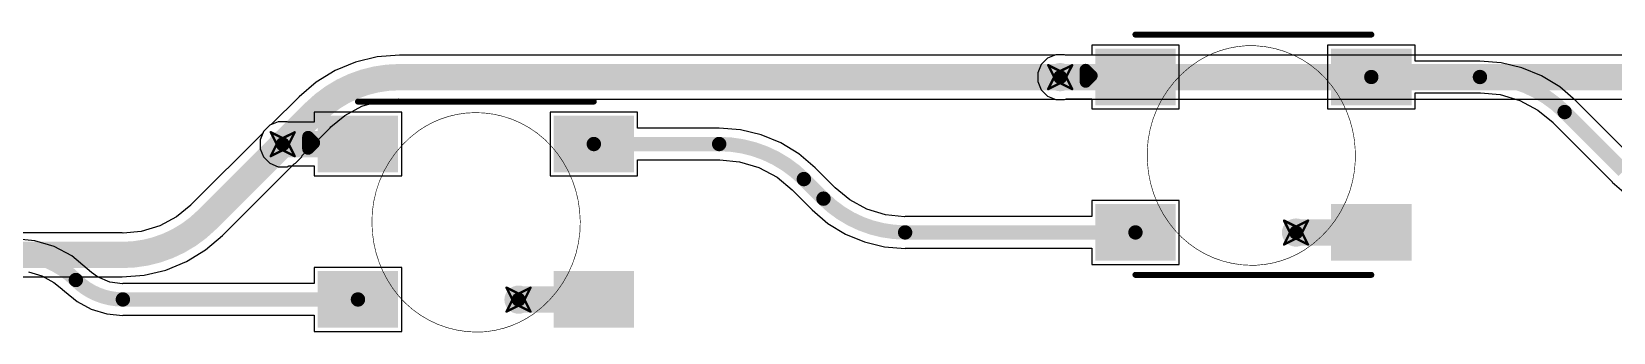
# Model space of a CAD drawing. Header units: inches. Extents: x -11 to 1110, y -7 to 455.
# Drawn here: x 484.38 to 517.91, y 233.56 to 239.95 of the extents above; entities that cross this region are included whole.
import ezdxf

# ---------------------------------------------------------------- set-up
doc = ezdxf.new("R2010")
doc.units = ezdxf.units.IN
for name, color, linetype in [('Bottom Layer', 5, 'Continuous'), ('Drill Drawing', 1, 'Continuous'), ('Mechanical 7', 56, 'Continuous'), ('Top Layer', 1, 'Continuous'), ('Top Overlay', 2, 'Continuous'), ('Top Paste', 8, 'Continuous'), ('Top Solder', 216, 'Continuous'), ('Via Holes', 16, 'Continuous')]:
    doc.layers.add(name, color=color, linetype=linetype)

msp = doc.modelspace()

# ---------------------------------------------------------------- hatches: boundary and pattern name
at = {"layer": 'Bottom Layer'}
h = msp.add_hatch(color=5, dxfattribs=at)
edge = h.paths.add_edge_path()
edge.add_arc((506.185, 238.978), 0.3, 0, 360)
h = msp.add_hatch(color=5, dxfattribs=at)
edge = h.paths.add_edge_path()
edge.add_arc((489.703, 237.554), 0.3, 0, 360)
h = msp.add_hatch(color=5, dxfattribs=at)
edge = h.paths.add_edge_path()
edge.add_arc((511.185, 235.678), 0.3, 0, 360)
h = msp.add_hatch(color=5, dxfattribs=at)
edge = h.paths.add_edge_path()
edge.add_arc((494.703, 234.254), 0.3, 0, 360)
at = {"layer": 'Top Layer'}
for points in [[(507.031, 239.481), (508.531, 239.481), (508.531, 238.481), (507.031, 238.481)], [(513.531, 238.481), (512.031, 238.481), (512.031, 239.481), (513.531, 239.481)], [(490.548, 238.058), (492.048, 238.058), (492.048, 237.058), (490.548, 237.058)], [(497.048, 237.058), (495.548, 237.058), (495.548, 238.058), (497.048, 238.058)], [(507.031, 236.181), (508.531, 236.181), (508.531, 235.181), (507.031, 235.181)], [(512.031, 236.181), (513.531, 236.181), (513.531, 235.181), (512.031, 235.181)], [(490.548, 234.758), (492.048, 234.758), (492.048, 233.758), (490.548, 233.758)], [(495.548, 234.758), (497.048, 234.758), (497.048, 233.758), (495.548, 233.758)]]:
    msp.add_hatch(color=1, dxfattribs=at).paths.add_polyline_path(points)
h = msp.add_hatch(color=1, dxfattribs=at)
edge = h.paths.add_edge_path()
edge.add_arc((506.185, 238.978), 0.3, 0, 360)
h = msp.add_hatch(color=1, dxfattribs=at)
edge = h.paths.add_edge_path()
edge.add_arc((489.703, 237.554), 0.3, 0, 360)
h = msp.add_hatch(color=1, dxfattribs=at)
edge = h.paths.add_edge_path()
edge.add_arc((511.185, 235.678), 0.3, 0, 360)
h = msp.add_hatch(color=1, dxfattribs=at)
edge = h.paths.add_edge_path()
edge.add_arc((494.703, 234.254), 0.3, 0, 360)
at = {"layer": 'Top Paste'}
for points in [[(507.031, 239.481), (508.531, 239.481), (508.531, 238.481), (507.031, 238.481)], [(513.531, 238.481), (512.031, 238.481), (512.031, 239.481), (513.531, 239.481)], [(490.548, 238.058), (492.048, 238.058), (492.048, 237.058), (490.548, 237.058)], [(497.048, 237.058), (495.548, 237.058), (495.548, 238.058), (497.048, 238.058)], [(507.031, 236.181), (508.531, 236.181), (508.531, 235.181), (507.031, 235.181)], [(512.031, 236.181), (513.531, 236.181), (513.531, 235.181), (512.031, 235.181)], [(490.548, 234.758), (492.048, 234.758), (492.048, 233.758), (490.548, 233.758)], [(495.548, 234.758), (497.048, 234.758), (497.048, 233.758), (495.548, 233.758)]]:
    msp.add_hatch(color=8, dxfattribs=at).paths.add_polyline_path(points)
at = {"layer": 'Top Solder'}
for points in [[(506.929, 239.583), (508.633, 239.583), (508.633, 238.379), (506.929, 238.379)], [(513.633, 238.379), (511.929, 238.379), (511.929, 239.583), (513.633, 239.583)], [(490.447, 238.159), (492.15, 238.159), (492.15, 236.956), (490.447, 236.956)], [(497.15, 236.956), (495.447, 236.956), (495.447, 238.159), (497.15, 238.159)], [(506.929, 236.283), (508.633, 236.283), (508.633, 235.079), (506.929, 235.079)], [(511.929, 236.283), (513.633, 236.283), (513.633, 235.079), (511.929, 235.079)], [(490.447, 234.859), (492.15, 234.859), (492.15, 233.656), (490.447, 233.656)], [(495.447, 234.859), (497.15, 234.859), (497.15, 233.656), (495.447, 233.656)]]:
    msp.add_hatch(color=216, dxfattribs=at).paths.add_polyline_path(points)
at = {"layer": 'Via Holes'}
h = msp.add_hatch(color=7, dxfattribs=at)
edge = h.paths.add_edge_path()
edge.add_arc((506.185, 238.978), 0.15, 0, 360)
h = msp.add_hatch(color=7, dxfattribs=at)
edge = h.paths.add_edge_path()
edge.add_arc((489.703, 237.554), 0.15, 0, 360)
h = msp.add_hatch(color=7, dxfattribs=at)
edge = h.paths.add_edge_path()
edge.add_arc((511.185, 235.678), 0.15, 0, 360)
h = msp.add_hatch(color=7, dxfattribs=at)
edge = h.paths.add_edge_path()
edge.add_arc((494.703, 234.254), 0.15, 0, 360)

# ---------------------------------------------------------------- linework, layer by layer
at = {"layer": 'Bottom Layer'}
for p, q in [((492.178, 239.444), (491.708, 239.407)), ((506.062, 239.444), (492.178, 239.444)), ((492.178, 239.444), (492.178, 239.444)), ((506.09, 239.455), (506.062, 239.444)), ((506.28, 239.455), (506.09, 239.455)), ((506.309, 239.444), (506.28, 239.455)), ((521.262, 239.444), (506.309, 239.444)), ((490.813, 239.116), (490.411, 238.87)), ((491.249, 239.297), (490.813, 239.116)), ((491.708, 239.407), (491.249, 239.297)), ((490.411, 238.87), (490.052, 238.563)), ((490.052, 238.563), (489.46, 237.971)), ((490.052, 238.563), (490.052, 238.563)), ((490.052, 238.563), (490.052, 238.563)), ((491.382, 238.359), (491.772, 238.478)), ((491.772, 238.478), (492.157, 238.516)), ((492.157, 238.516), (492.178, 238.511)), ((492.178, 238.511), (506.062, 238.511)), ((506.062, 238.511), (506.09, 238.5)), ((506.09, 238.5), (506.28, 238.5)), ((506.28, 238.5), (506.309, 238.511)), ((506.309, 238.511), (521.262, 238.511)), ((490.724, 237.922), (491.022, 238.167)), ((491.022, 238.167), (491.382, 238.359)), ((489.286, 237.797), (487.765, 236.276)), ((489.298, 237.825), (489.286, 237.797)), ((489.432, 237.959), (489.298, 237.825)), ((489.46, 237.971), (489.432, 237.959)), ((490.119, 237.312), (490.712, 237.904)), ((490.712, 237.904), (490.724, 237.922)), ((488.425, 235.617), (489.945, 237.138)), ((489.945, 237.138), (489.973, 237.149)), ((489.973, 237.149), (490.108, 237.284)), ((490.108, 237.284), (490.119, 237.312)), ((487.753, 236.258), (487.455, 236.013)), ((487.765, 236.276), (487.753, 236.258)), ((487.095, 235.821), (486.705, 235.703)), ((487.455, 236.013), (487.095, 235.821)), ((486.299, 235.669), (473.529, 235.669)), ((486.32, 235.665), (486.299, 235.669)), ((486.705, 235.703), (486.32, 235.665)), ((488.066, 235.31), (488.425, 235.617)), ((488.425, 235.617), (488.425, 235.617)), ((487.228, 234.883), (487.664, 235.064)), ((487.664, 235.064), (488.066, 235.31)), ((473.529, 234.737), (486.299, 234.737)), ((486.299, 234.736), (486.769, 234.773)), ((486.299, 234.737), (486.299, 234.736)), ((486.769, 234.773), (487.228, 234.883))]:
    msp.add_line(p, q, dxfattribs=at)
for points in [[(490.382, 238.234, 0.559, 0.559, -0.198912), (492.178, 238.978, 0.559, 0.559, 0)], [(492.178, 238.978, 0.559, 0.559, 0), (506.185, 238.978, 0.559, 0.559, 0)], [(506.185, 238.978, 0.559, 0.559, 0), (521.262, 238.978, 0.559, 0.559, 0)], [(489.703, 237.554, 0.559, 0.559, 0), (490.382, 238.234, 0.559, 0.559, 0)], [(488.095, 235.947, 0.559, 0.559, 0), (489.703, 237.554, 0.559, 0.559, 0)], [(488.095, 235.947, 0.559, 0.559, -0.198912), (486.299, 235.203, 0.559, 0.559, 0)], [(473.405, 235.203, 0.559, 0.559, 0), (486.299, 235.203, 0.559, 0.559, 0)]]:
    msp.add_lwpolyline(points, format="xyseb", dxfattribs=at)
for points in [[(492.038, 238.978, 0.279, 0.279, 1), (492.318, 238.978, 0.279, 0.279, 1)], [(492.038, 238.978, 0.279, 0.279, 1), (492.318, 238.978, 0.279, 0.279, 1)], [(506.046, 238.978, 0.279, 0.279, 1), (506.325, 238.978, 0.279, 0.279, 1)], [(506.046, 238.978, 0.279, 0.279, 1), (506.325, 238.978, 0.279, 0.279, 1)], [(490.242, 238.234, 0.279, 0.279, 1), (490.522, 238.234, 0.279, 0.279, 1)], [(490.242, 238.234, 0.279, 0.279, 1), (490.522, 238.234, 0.279, 0.279, 1)], [(489.563, 237.554, 0.279, 0.279, 1), (489.842, 237.554, 0.279, 0.279, 1)], [(489.563, 237.554, 0.279, 0.279, 1), (489.842, 237.554, 0.279, 0.279, 1)], [(487.955, 235.947, 0.279, 0.279, 1), (488.235, 235.947, 0.279, 0.279, 1)], [(487.955, 235.947, 0.279, 0.279, 1), (488.235, 235.947, 0.279, 0.279, 1)], [(486.159, 235.203, 0.279, 0.279, 1), (486.439, 235.203, 0.279, 0.279, 1)], [(486.159, 235.203, 0.279, 0.279, 1), (486.439, 235.203, 0.279, 0.279, 1)]]:
    msp.add_lwpolyline(points, format="xyseb", close=True, dxfattribs=at)
at = {"layer": 'Drill Drawing'}
for points in [[(505.931, 239.232, 0.0508, 0.0508, 0), (506.185, 239.105, 0.0508, 0.0508, 0)], [(505.931, 239.232, 0.0508, 0.0508, 0), (506.058, 238.978, 0.0508, 0.0508, 0)], [(506.185, 239.105, 0.0508, 0.0508, 0), (506.439, 239.232, 0.0508, 0.0508, 0)], [(506.312, 238.978, 0.0508, 0.0508, 0), (506.439, 239.232, 0.0508, 0.0508, 0)], [(505.931, 238.724, 0.0508, 0.0508, 0), (506.058, 238.978, 0.0508, 0.0508, 0)], [(505.931, 238.724, 0.0508, 0.0508, 0), (506.185, 238.851, 0.0508, 0.0508, 0)], [(506.185, 238.851, 0.0508, 0.0508, 0), (506.439, 238.724, 0.0508, 0.0508, 0)], [(506.312, 238.978, 0.0508, 0.0508, 0), (506.439, 238.724, 0.0508, 0.0508, 0)], [(489.449, 237.808, 0.0508, 0.0508, 0), (489.703, 237.681, 0.0508, 0.0508, 0)], [(489.449, 237.808, 0.0508, 0.0508, 0), (489.576, 237.554, 0.0508, 0.0508, 0)], [(489.703, 237.681, 0.0508, 0.0508, 0), (489.957, 237.808, 0.0508, 0.0508, 0)], [(489.83, 237.554, 0.0508, 0.0508, 0), (489.957, 237.808, 0.0508, 0.0508, 0)], [(489.449, 237.3, 0.0508, 0.0508, 0), (489.576, 237.554, 0.0508, 0.0508, 0)], [(489.449, 237.3, 0.0508, 0.0508, 0), (489.703, 237.427, 0.0508, 0.0508, 0)], [(489.703, 237.427, 0.0508, 0.0508, 0), (489.957, 237.3, 0.0508, 0.0508, 0)], [(489.83, 237.554, 0.0508, 0.0508, 0), (489.957, 237.3, 0.0508, 0.0508, 0)], [(510.931, 235.932, 0.0508, 0.0508, 0), (511.185, 235.805, 0.0508, 0.0508, 0)], [(510.931, 235.932, 0.0508, 0.0508, 0), (511.058, 235.678, 0.0508, 0.0508, 0)], [(511.185, 235.805, 0.0508, 0.0508, 0), (511.439, 235.932, 0.0508, 0.0508, 0)], [(511.312, 235.678, 0.0508, 0.0508, 0), (511.439, 235.932, 0.0508, 0.0508, 0)], [(510.931, 235.424, 0.0508, 0.0508, 0), (511.058, 235.678, 0.0508, 0.0508, 0)], [(510.931, 235.424, 0.0508, 0.0508, 0), (511.185, 235.551, 0.0508, 0.0508, 0)], [(511.185, 235.551, 0.0508, 0.0508, 0), (511.439, 235.424, 0.0508, 0.0508, 0)], [(511.312, 235.678, 0.0508, 0.0508, 0), (511.439, 235.424, 0.0508, 0.0508, 0)], [(494.449, 234.508, 0.0508, 0.0508, 0), (494.703, 234.381, 0.0508, 0.0508, 0)], [(494.449, 234.508, 0.0508, 0.0508, 0), (494.576, 234.254, 0.0508, 0.0508, 0)], [(494.703, 234.381, 0.0508, 0.0508, 0), (494.957, 234.508, 0.0508, 0.0508, 0)], [(494.83, 234.254, 0.0508, 0.0508, 0), (494.957, 234.508, 0.0508, 0.0508, 0)], [(494.449, 234, 0.0508, 0.0508, 0), (494.576, 234.254, 0.0508, 0.0508, 0)], [(494.449, 234, 0.0508, 0.0508, 0), (494.703, 234.127, 0.0508, 0.0508, 0)], [(494.703, 234.127, 0.0508, 0.0508, 0), (494.957, 234, 0.0508, 0.0508, 0)], [(494.83, 234.254, 0.0508, 0.0508, 0), (494.957, 234, 0.0508, 0.0508, 0)]]:
    msp.add_lwpolyline(points, format="xyseb", dxfattribs=at)
for points in [[(505.919, 239.232, 0.0254, 0.0254, 1), (505.944, 239.232, 0.0254, 0.0254, 1)], [(505.919, 239.232, 0.0254, 0.0254, 1), (505.944, 239.232, 0.0254, 0.0254, 1)], [(506.173, 239.105, 0.0254, 0.0254, 1), (506.198, 239.105, 0.0254, 0.0254, 1)], [(506.173, 239.105, 0.0254, 0.0254, 1), (506.198, 239.105, 0.0254, 0.0254, 1)], [(506.427, 239.232, 0.0254, 0.0254, 1), (506.452, 239.232, 0.0254, 0.0254, 1)], [(506.427, 239.232, 0.0254, 0.0254, 1), (506.452, 239.232, 0.0254, 0.0254, 1)], [(505.919, 238.724, 0.0254, 0.0254, 1), (505.944, 238.724, 0.0254, 0.0254, 1)], [(505.919, 238.724, 0.0254, 0.0254, 1), (505.944, 238.724, 0.0254, 0.0254, 1)], [(506.046, 238.978, 0.0254, 0.0254, 1), (506.071, 238.978, 0.0254, 0.0254, 1)], [(506.046, 238.978, 0.0254, 0.0254, 1), (506.071, 238.978, 0.0254, 0.0254, 1)], [(506.173, 238.851, 0.0254, 0.0254, 1), (506.198, 238.851, 0.0254, 0.0254, 1)], [(506.173, 238.851, 0.0254, 0.0254, 1), (506.198, 238.851, 0.0254, 0.0254, 1)], [(506.3, 238.978, 0.0254, 0.0254, 1), (506.325, 238.978, 0.0254, 0.0254, 1)], [(506.3, 238.978, 0.0254, 0.0254, 1), (506.325, 238.978, 0.0254, 0.0254, 1)], [(506.427, 238.724, 0.0254, 0.0254, 1), (506.452, 238.724, 0.0254, 0.0254, 1)], [(506.427, 238.724, 0.0254, 0.0254, 1), (506.452, 238.724, 0.0254, 0.0254, 1)], [(489.436, 237.808, 0.0254, 0.0254, 1), (489.461, 237.808, 0.0254, 0.0254, 1)], [(489.436, 237.808, 0.0254, 0.0254, 1), (489.461, 237.808, 0.0254, 0.0254, 1)], [(489.944, 237.808, 0.0254, 0.0254, 1), (489.969, 237.808, 0.0254, 0.0254, 1)], [(489.944, 237.808, 0.0254, 0.0254, 1), (489.969, 237.808, 0.0254, 0.0254, 1)], [(489.563, 237.554, 0.0254, 0.0254, 1), (489.588, 237.554, 0.0254, 0.0254, 1)], [(489.563, 237.554, 0.0254, 0.0254, 1), (489.588, 237.554, 0.0254, 0.0254, 1)], [(489.69, 237.681, 0.0254, 0.0254, 1), (489.715, 237.681, 0.0254, 0.0254, 1)], [(489.69, 237.681, 0.0254, 0.0254, 1), (489.715, 237.681, 0.0254, 0.0254, 1)], [(489.69, 237.427, 0.0254, 0.0254, 1), (489.715, 237.427, 0.0254, 0.0254, 1)], [(489.69, 237.427, 0.0254, 0.0254, 1), (489.715, 237.427, 0.0254, 0.0254, 1)], [(489.817, 237.554, 0.0254, 0.0254, 1), (489.842, 237.554, 0.0254, 0.0254, 1)], [(489.817, 237.554, 0.0254, 0.0254, 1), (489.842, 237.554, 0.0254, 0.0254, 1)], [(489.436, 237.3, 0.0254, 0.0254, 1), (489.461, 237.3, 0.0254, 0.0254, 1)], [(489.436, 237.3, 0.0254, 0.0254, 1), (489.461, 237.3, 0.0254, 0.0254, 1)], [(489.944, 237.3, 0.0254, 0.0254, 1), (489.969, 237.3, 0.0254, 0.0254, 1)], [(489.944, 237.3, 0.0254, 0.0254, 1), (489.969, 237.3, 0.0254, 0.0254, 1)], [(510.919, 235.932, 0.0254, 0.0254, 1), (510.944, 235.932, 0.0254, 0.0254, 1)], [(510.919, 235.932, 0.0254, 0.0254, 1), (510.944, 235.932, 0.0254, 0.0254, 1)], [(511.173, 235.805, 0.0254, 0.0254, 1), (511.198, 235.805, 0.0254, 0.0254, 1)], [(511.173, 235.805, 0.0254, 0.0254, 1), (511.198, 235.805, 0.0254, 0.0254, 1)], [(511.427, 235.932, 0.0254, 0.0254, 1), (511.452, 235.932, 0.0254, 0.0254, 1)], [(511.427, 235.932, 0.0254, 0.0254, 1), (511.452, 235.932, 0.0254, 0.0254, 1)], [(510.919, 235.424, 0.0254, 0.0254, 1), (510.944, 235.424, 0.0254, 0.0254, 1)], [(510.919, 235.424, 0.0254, 0.0254, 1), (510.944, 235.424, 0.0254, 0.0254, 1)], [(511.046, 235.678, 0.0254, 0.0254, 1), (511.071, 235.678, 0.0254, 0.0254, 1)], [(511.046, 235.678, 0.0254, 0.0254, 1), (511.071, 235.678, 0.0254, 0.0254, 1)], [(511.173, 235.551, 0.0254, 0.0254, 1), (511.198, 235.551, 0.0254, 0.0254, 1)], [(511.173, 235.551, 0.0254, 0.0254, 1), (511.198, 235.551, 0.0254, 0.0254, 1)], [(511.3, 235.678, 0.0254, 0.0254, 1), (511.325, 235.678, 0.0254, 0.0254, 1)], [(511.3, 235.678, 0.0254, 0.0254, 1), (511.325, 235.678, 0.0254, 0.0254, 1)], [(511.427, 235.424, 0.0254, 0.0254, 1), (511.452, 235.424, 0.0254, 0.0254, 1)], [(511.427, 235.424, 0.0254, 0.0254, 1), (511.452, 235.424, 0.0254, 0.0254, 1)], [(494.436, 234.508, 0.0254, 0.0254, 1), (494.461, 234.508, 0.0254, 0.0254, 1)], [(494.436, 234.508, 0.0254, 0.0254, 1), (494.461, 234.508, 0.0254, 0.0254, 1)], [(494.69, 234.381, 0.0254, 0.0254, 1), (494.715, 234.381, 0.0254, 0.0254, 1)], [(494.69, 234.381, 0.0254, 0.0254, 1), (494.715, 234.381, 0.0254, 0.0254, 1)], [(494.944, 234.508, 0.0254, 0.0254, 1), (494.969, 234.508, 0.0254, 0.0254, 1)], [(494.944, 234.508, 0.0254, 0.0254, 1), (494.969, 234.508, 0.0254, 0.0254, 1)], [(494.563, 234.254, 0.0254, 0.0254, 1), (494.588, 234.254, 0.0254, 0.0254, 1)], [(494.563, 234.254, 0.0254, 0.0254, 1), (494.588, 234.254, 0.0254, 0.0254, 1)], [(494.69, 234.127, 0.0254, 0.0254, 1), (494.715, 234.127, 0.0254, 0.0254, 1)], [(494.69, 234.127, 0.0254, 0.0254, 1), (494.715, 234.127, 0.0254, 0.0254, 1)], [(494.817, 234.254, 0.0254, 0.0254, 1), (494.842, 234.254, 0.0254, 0.0254, 1)], [(494.817, 234.254, 0.0254, 0.0254, 1), (494.842, 234.254, 0.0254, 0.0254, 1)], [(494.436, 234, 0.0254, 0.0254, 1), (494.461, 234, 0.0254, 0.0254, 1)], [(494.436, 234, 0.0254, 0.0254, 1), (494.461, 234, 0.0254, 0.0254, 1)], [(494.944, 234, 0.0254, 0.0254, 1), (494.969, 234, 0.0254, 0.0254, 1)], [(494.944, 234, 0.0254, 0.0254, 1), (494.969, 234, 0.0254, 0.0254, 1)]]:
    msp.add_lwpolyline(points, format="xyseb", close=True, dxfattribs=at)
at = {"layer": 'Mechanical 7'}
for points in [[(509.114, 239.322, 0.0127, 0.0127, -0.12582), (510.112, 239.644, 0.0127, 0.0127, 0)], [(510.112, 239.644, 0.0127, 0.0127, -0.247883), (511.941, 238.796, 0.0127, 0.0127, 0)], [(508.034, 237.182, 0.0127, 0.0127, -0.271618), (509.114, 239.322, 0.0127, 0.0127, 0)], [(511.941, 238.796, 0.0127, 0.0127, -0.153927), (512.439, 237.448, 0.0127, 0.0127, 0)], [(492.586, 237.842, 0.0127, 0.0127, -0.126111), (493.568, 238.213, 0.0127, 0.0127, 0)], [(493.568, 238.213, 0.0127, 0.0127, -0.290118), (495.644, 237.184, 0.0127, 0.0127, 0)], [(491.608, 235.647, 0.0127, 0.0127, -0.270652), (492.586, 237.842, 0.0127, 0.0127, 0)], [(512.439, 237.448, 0.0127, 0.0127, -0.27127), (511.36, 235.306, 0.0127, 0.0127, 0)], [(495.644, 237.184, 0.0127, 0.0127, -0.115468), (495.997, 236.147, 0.0127, 0.0127, 0)], [(508.503, 235.871, 0.0127, 0.0127, -0.148093), (508.034, 237.182, 0.0127, 0.0127, 0)], [(495.997, 236.147, 0.0127, 0.0127, -0.270351), (495.02, 233.95, 0.0127, 0.0127, 0)], [(510.234, 234.983, 0.0127, 0.0127, -0.237698), (508.503, 235.871, 0.0127, 0.0127, 0)], [(491.925, 234.669, 0.0127, 0.0127, -0.107722), (491.608, 235.647, 0.0127, 0.0127, 0)], [(511.36, 235.306, 0.0127, 0.0127, -0.126421), (510.361, 234.986, 0.0127, 0.0127, 0)], [(510.234, 234.983, 0.0127, 0.0127, 0), (510.247, 234.983, 0.0127, 0.0127, 0)], [(510.247, 234.983, 0.0127, 0.0127, 0), (510.259, 234.983, 0.0127, 0.0127, 0)], [(510.259, 234.983, 0.0127, 0.0127, 0), (510.272, 234.983, 0.0127, 0.0127, 0)], [(510.272, 234.983, 0.0127, 0.0127, 0), (510.285, 234.983, 0.0127, 0.0127, 0)], [(510.285, 234.983, 0.0127, 0.0127, 0), (510.298, 234.983, 0.0127, 0.0127, 0)], [(510.298, 234.983, 0.0127, 0.0127, 0), (510.31, 234.983, 0.0127, 0.0127, 0)], [(510.31, 234.983, 0.0127, 0.0127, 0), (510.323, 234.984, 0.0127, 0.0127, 0)], [(510.323, 234.984, 0.0127, 0.0127, 0), (510.336, 234.984, 0.0127, 0.0127, 0)], [(510.361, 234.986, 0.0127, 0.0127, -0.006123), (510.336, 234.984, 0.0127, 0.0127, 0)], [(493.8, 233.565, 0.0127, 0.0127, -0.266681), (491.925, 234.669, 0.0127, 0.0127, 0)], [(495.02, 233.95, 0.0127, 0.0127, -0.125733), (494.038, 233.577, 0.0127, 0.0127, 0)], [(493.8, 233.565, 0.0127, 0.0127, 0), (493.847, 233.565, 0.0127, 0.0127, 0)], [(493.895, 233.566, 0.0127, 0.0127, -0.004929), (493.847, 233.565, 0.0127, 0.0127, 0)], [(493.942, 233.569, 0.0127, 0.0127, -0.005549), (493.895, 233.566, 0.0127, 0.0127, 0)], [(494.038, 233.577, 0.0127, 0.0127, -0.012919), (493.942, 233.569, 0.0127, 0.0127, 0)]]:
    msp.add_lwpolyline(points, format="xyseb", dxfattribs=at)
for points in [[(510.109, 239.644, 0.00635, 0.00635, 1), (510.115, 239.644, 0.00635, 0.00635, 1)], [(510.109, 239.644, 0.00635, 0.00635, 1), (510.115, 239.644, 0.00635, 0.00635, 1)], [(509.11, 239.322, 0.00635, 0.00635, 1), (509.117, 239.322, 0.00635, 0.00635, 1)], [(509.11, 239.322, 0.00635, 0.00635, 1), (509.117, 239.322, 0.00635, 0.00635, 1)], [(511.938, 238.796, 0.00635, 0.00635, 1), (511.944, 238.796, 0.00635, 0.00635, 1)], [(511.938, 238.796, 0.00635, 0.00635, 1), (511.944, 238.796, 0.00635, 0.00635, 1)], [(493.565, 238.213, 0.00635, 0.00635, 1), (493.571, 238.213, 0.00635, 0.00635, 1)], [(493.565, 238.213, 0.00635, 0.00635, 1), (493.571, 238.213, 0.00635, 0.00635, 1)], [(492.582, 237.842, 0.00635, 0.00635, 1), (492.589, 237.842, 0.00635, 0.00635, 1)], [(492.582, 237.842, 0.00635, 0.00635, 1), (492.589, 237.842, 0.00635, 0.00635, 1)], [(512.436, 237.448, 0.00635, 0.00635, 1), (512.442, 237.448, 0.00635, 0.00635, 1)], [(512.436, 237.448, 0.00635, 0.00635, 1), (512.442, 237.448, 0.00635, 0.00635, 1)], [(495.64, 237.184, 0.00635, 0.00635, 1), (495.647, 237.184, 0.00635, 0.00635, 1)], [(495.64, 237.184, 0.00635, 0.00635, 1), (495.647, 237.184, 0.00635, 0.00635, 1)], [(508.031, 237.182, 0.00635, 0.00635, 1), (508.037, 237.182, 0.00635, 0.00635, 1)], [(508.031, 237.182, 0.00635, 0.00635, 1), (508.037, 237.182, 0.00635, 0.00635, 1)], [(495.994, 236.147, 0.00635, 0.00635, 1), (496, 236.147, 0.00635, 0.00635, 1)], [(495.994, 236.147, 0.00635, 0.00635, 1), (496, 236.147, 0.00635, 0.00635, 1)], [(508.5, 235.871, 0.00635, 0.00635, 1), (508.506, 235.871, 0.00635, 0.00635, 1)], [(508.5, 235.871, 0.00635, 0.00635, 1), (508.506, 235.871, 0.00635, 0.00635, 1)], [(491.605, 235.647, 0.00635, 0.00635, 1), (491.612, 235.647, 0.00635, 0.00635, 1)], [(491.605, 235.647, 0.00635, 0.00635, 1), (491.612, 235.647, 0.00635, 0.00635, 1)], [(511.357, 235.306, 0.00635, 0.00635, 1), (511.363, 235.306, 0.00635, 0.00635, 1)], [(511.357, 235.306, 0.00635, 0.00635, 1), (511.363, 235.306, 0.00635, 0.00635, 1)], [(510.231, 234.983, 0.00635, 0.00635, 1), (510.237, 234.983, 0.00635, 0.00635, 1)], [(510.231, 234.983, 0.00635, 0.00635, 1), (510.237, 234.983, 0.00635, 0.00635, 1)], [(510.244, 234.983, 0.00635, 0.00635, 1), (510.25, 234.983, 0.00635, 0.00635, 1)], [(510.244, 234.983, 0.00635, 0.00635, 1), (510.25, 234.983, 0.00635, 0.00635, 1)], [(510.256, 234.983, 0.00635, 0.00635, 1), (510.263, 234.983, 0.00635, 0.00635, 1)], [(510.256, 234.983, 0.00635, 0.00635, 1), (510.263, 234.983, 0.00635, 0.00635, 1)], [(510.269, 234.983, 0.00635, 0.00635, 1), (510.275, 234.983, 0.00635, 0.00635, 1)], [(510.269, 234.983, 0.00635, 0.00635, 1), (510.275, 234.983, 0.00635, 0.00635, 1)], [(510.282, 234.983, 0.00635, 0.00635, 1), (510.288, 234.983, 0.00635, 0.00635, 1)], [(510.282, 234.983, 0.00635, 0.00635, 1), (510.288, 234.983, 0.00635, 0.00635, 1)], [(510.294, 234.983, 0.00635, 0.00635, 1), (510.301, 234.983, 0.00635, 0.00635, 1)], [(510.294, 234.983, 0.00635, 0.00635, 1), (510.301, 234.983, 0.00635, 0.00635, 1)], [(510.307, 234.983, 0.00635, 0.00635, 1), (510.314, 234.983, 0.00635, 0.00635, 1)], [(510.307, 234.983, 0.00635, 0.00635, 1), (510.314, 234.983, 0.00635, 0.00635, 1)], [(510.32, 234.984, 0.00635, 0.00635, 1), (510.326, 234.984, 0.00635, 0.00635, 1)], [(510.32, 234.984, 0.00635, 0.00635, 1), (510.326, 234.984, 0.00635, 0.00635, 1)], [(510.333, 234.984, 0.00635, 0.00635, 1), (510.339, 234.984, 0.00635, 0.00635, 1)], [(510.333, 234.984, 0.00635, 0.00635, 1), (510.339, 234.984, 0.00635, 0.00635, 1)], [(510.358, 234.986, 0.00635, 0.00635, 1), (510.364, 234.986, 0.00635, 0.00635, 1)], [(510.358, 234.986, 0.00635, 0.00635, 1), (510.364, 234.986, 0.00635, 0.00635, 1)], [(491.922, 234.669, 0.00635, 0.00635, 1), (491.929, 234.669, 0.00635, 0.00635, 1)], [(491.922, 234.669, 0.00635, 0.00635, 1), (491.929, 234.669, 0.00635, 0.00635, 1)], [(495.017, 233.95, 0.00635, 0.00635, 1), (495.023, 233.95, 0.00635, 0.00635, 1)], [(495.017, 233.95, 0.00635, 0.00635, 1), (495.023, 233.95, 0.00635, 0.00635, 1)], [(493.796, 233.565, 0.00635, 0.00635, 1), (493.803, 233.565, 0.00635, 0.00635, 1)], [(493.796, 233.565, 0.00635, 0.00635, 1), (493.803, 233.565, 0.00635, 0.00635, 1)], [(493.844, 233.565, 0.00635, 0.00635, 1), (493.85, 233.565, 0.00635, 0.00635, 1)], [(493.844, 233.565, 0.00635, 0.00635, 1), (493.85, 233.565, 0.00635, 0.00635, 1)], [(493.892, 233.566, 0.00635, 0.00635, 1), (493.898, 233.566, 0.00635, 0.00635, 1)], [(493.892, 233.566, 0.00635, 0.00635, 1), (493.898, 233.566, 0.00635, 0.00635, 1)], [(493.939, 233.569, 0.00635, 0.00635, 1), (493.946, 233.569, 0.00635, 0.00635, 1)], [(493.939, 233.569, 0.00635, 0.00635, 1), (493.946, 233.569, 0.00635, 0.00635, 1)], [(494.035, 233.577, 0.00635, 0.00635, 1), (494.041, 233.577, 0.00635, 0.00635, 1)], [(494.035, 233.577, 0.00635, 0.00635, 1), (494.041, 233.577, 0.00635, 0.00635, 1)]]:
    msp.add_lwpolyline(points, format="xyseb", close=True, dxfattribs=at)
at = {"layer": 'Top Layer'}
for p, q in [((506.09, 239.455), (505.915, 239.383)), ((506.28, 239.455), (506.09, 239.455)), ((506.3, 239.447), (506.28, 239.455)), ((506.853, 239.447), (506.3, 239.447)), ((508.709, 239.659), (506.853, 239.659)), ((506.853, 239.659), (506.853, 239.447)), ((508.709, 238.303), (508.709, 239.659)), ((513.709, 239.659), (511.853, 239.659)), ((511.853, 239.659), (511.853, 238.303)), ((513.709, 239.318), (513.709, 239.659)), ((505.78, 239.248), (505.708, 239.073)), ((505.915, 239.383), (505.78, 239.248)), ((515.084, 239.318), (513.709, 239.318)), ((515.534, 239.285), (515.084, 239.32)), ((515.084, 239.32), (515.084, 239.318)), ((515.973, 239.179), (515.534, 239.285)), ((516.391, 239.006), (515.973, 239.179)), ((505.708, 239.073), (505.708, 238.883)), ((505.708, 238.883), (505.78, 238.707)), ((516.776, 238.77), (516.391, 239.006)), ((517.119, 238.477), (516.776, 238.77)), ((505.78, 238.707), (505.915, 238.573)), ((505.915, 238.573), (506.09, 238.5)), ((506.09, 238.5), (506.28, 238.5)), ((506.28, 238.5), (506.317, 238.515)), ((506.317, 238.515), (506.853, 238.515)), ((506.853, 238.515), (506.853, 238.303)), ((513.709, 238.303), (513.709, 238.644)), ((513.709, 238.644), (515.084, 238.644)), ((515.084, 238.644), (515.098, 238.647)), ((515.098, 238.647), (515.514, 238.606)), ((515.514, 238.606), (515.928, 238.481)), ((515.928, 238.481), (516.31, 238.277)), ((517.118, 238.475), (517.119, 238.477)), ((518.368, 237.225), (517.118, 238.475)), ((492.226, 238.236), (490.371, 238.236)), ((490.371, 238.236), (490.371, 238.024)), ((492.226, 236.88), (492.226, 238.236)), ((497.226, 238.236), (495.371, 238.236)), ((495.371, 238.236), (495.371, 236.88)), ((497.226, 237.894), (497.226, 238.236)), ((506.853, 238.303), (508.709, 238.303)), ((511.853, 238.303), (513.709, 238.303)), ((516.31, 238.277), (516.633, 238.012)), ((489.298, 237.825), (489.225, 237.649)), ((489.432, 237.959), (489.298, 237.825)), ((489.608, 238.032), (489.432, 237.959)), ((489.798, 238.032), (489.608, 238.032)), ((489.818, 238.024), (489.798, 238.032)), ((490.371, 238.024), (489.818, 238.024)), ((498.955, 237.894), (497.226, 237.894)), ((499.406, 237.861), (498.955, 237.897)), ((498.955, 237.897), (498.955, 237.894)), ((499.845, 237.756), (499.406, 237.861)), ((500.262, 237.583), (499.845, 237.756)), ((516.633, 238.012), (516.642, 237.999)), ((516.642, 237.999), (517.892, 236.749)), ((489.225, 237.649), (489.225, 237.459)), ((489.225, 237.459), (489.298, 237.284)), ((500.648, 237.347), (500.262, 237.583)), ((489.298, 237.284), (489.432, 237.149)), ((489.432, 237.149), (489.608, 237.077)), ((489.608, 237.077), (489.798, 237.077)), ((489.798, 237.077), (489.834, 237.092)), ((489.834, 237.092), (490.371, 237.092)), ((490.371, 237.092), (490.371, 236.88)), ((497.226, 236.88), (497.226, 237.221)), ((497.226, 237.221), (498.955, 237.221)), ((498.955, 237.221), (498.97, 237.224)), ((498.97, 237.224), (499.386, 237.183)), ((499.386, 237.183), (499.8, 237.057)), ((500.991, 237.054), (500.648, 237.347)), ((490.371, 236.88), (492.226, 236.88)), ((495.371, 236.88), (497.226, 236.88)), ((499.8, 237.057), (500.182, 236.853)), ((500.182, 236.853), (500.505, 236.588)), ((500.989, 237.052), (500.991, 237.054)), ((501.405, 236.636), (500.989, 237.052)), ((517.892, 236.749), (517.89, 236.747)), ((517.89, 236.747), (518.234, 236.454)), ((500.505, 236.588), (500.513, 236.576)), ((500.513, 236.576), (500.929, 236.16)), ((501.413, 236.625), (501.405, 236.636)), ((501.723, 236.37), (501.413, 236.625)), ((500.929, 236.16), (500.928, 236.158)), ((500.928, 236.158), (501.26, 235.874)), ((502.089, 236.175), (501.723, 236.37)), ((502.485, 236.054), (502.089, 236.175)), ((508.709, 236.359), (506.853, 236.359)), ((506.853, 236.359), (506.853, 236.018)), ((508.709, 235.003), (508.709, 236.359)), ((501.26, 235.874), (501.633, 235.646)), ((502.885, 236.015), (502.485, 236.054)), ((502.898, 236.018), (502.885, 236.015)), ((506.853, 236.018), (502.898, 236.018)), ((484.448, 235.505), (484.025, 235.547)), ((484.855, 235.382), (484.448, 235.505)), ((501.633, 235.646), (502.037, 235.479)), ((502.037, 235.479), (502.462, 235.376)), ((485.23, 235.181), (484.855, 235.382)), ((485.559, 234.911), (485.23, 235.181)), ((502.462, 235.376), (502.898, 235.342)), ((502.898, 235.342), (502.898, 235.344)), ((502.898, 235.344), (506.853, 235.344)), ((506.853, 235.344), (506.853, 235.003)), ((484.316, 234.842), (484.596, 234.757)), ((484.596, 234.757), (484.854, 234.619)), ((485.652, 234.831), (485.559, 234.911)), ((485.559, 234.911), (485.559, 234.911)), ((485.777, 234.736), (485.652, 234.831)), ((486.036, 234.628), (485.777, 234.736)), ((492.226, 234.936), (490.371, 234.936)), ((490.371, 234.936), (490.371, 234.594)), ((492.226, 233.58), (492.226, 234.936)), ((506.853, 235.003), (508.709, 235.003)), ((484.854, 234.619), (484.985, 234.512)), ((484.985, 234.512), (485.078, 234.431)), ((485.078, 234.431), (485.078, 234.431)), ((485.078, 234.431), (485.343, 234.214)), ((486.305, 234.593), (486.036, 234.628)), ((486.314, 234.594), (486.305, 234.593)), ((490.371, 234.594), (486.314, 234.594)), ((485.343, 234.214), (485.645, 234.052)), ((485.645, 234.052), (485.973, 233.953)), ((485.973, 233.953), (486.314, 233.919)), ((486.314, 233.919), (486.314, 233.921)), ((486.314, 233.921), (490.371, 233.921)), ((490.371, 233.921), (490.371, 233.58)), ((490.371, 233.58), (492.226, 233.58))]:
    msp.add_line(p, q, dxfattribs=at)
for points in [[(506.185, 238.981, 0.559, 0.559, 0), (507.781, 238.981, 0.559, 0.559, 0)], [(512.781, 238.981, 0.305, 0.305, 0), (515.084, 238.981, 0.305, 0.305, 0)], [(515.084, 238.981, 0.305, 0.305, -0.198912), (516.88, 238.237, 0.305, 0.305, 0)], [(516.88, 238.237, 0.305, 0.305, 0), (518.13, 236.987, 0.305, 0.305, 0)], [(489.703, 237.558, 0.559, 0.559, 0), (491.298, 237.558, 0.559, 0.559, 0)], [(496.298, 237.558, 0.305, 0.305, 0), (498.955, 237.558, 0.305, 0.305, 0)], [(498.955, 237.558, 0.305, 0.305, -0.198912), (500.751, 236.814, 0.305, 0.305, 0)], [(500.751, 236.814, 0.305, 0.305, 0), (501.167, 236.398, 0.305, 0.305, 0)], [(502.898, 235.681, 0.305, 0.305, -0.198912), (501.167, 236.398, 0.305, 0.305, 0)], [(502.898, 235.681, 0.305, 0.305, 0), (507.781, 235.681, 0.305, 0.305, 0)], [(511.185, 235.681, 0.559, 0.559, 0), (512.781, 235.681, 0.559, 0.559, 0)], [(484.025, 235.206, 0.305, 0.305, -0.198912), (485.318, 234.671, 0.305, 0.305, 0)], [(486.314, 234.258, 0.305, 0.305, -0.198912), (485.318, 234.671, 0.305, 0.305, 0)], [(486.314, 234.258, 0.305, 0.305, 0), (491.298, 234.258, 0.305, 0.305, 0)], [(494.703, 234.258, 0.559, 0.559, 0), (496.298, 234.258, 0.559, 0.559, 0)]]:
    msp.add_lwpolyline(points, format="xyseb", dxfattribs=at)
for points in [[(506.046, 238.981, 0.279, 0.279, 1), (506.325, 238.981, 0.279, 0.279, 1)], [(507.641, 238.981, 0.279, 0.279, 1), (507.921, 238.981, 0.279, 0.279, 1)], [(512.705, 238.981, 0.152, 0.152, 1), (512.857, 238.981, 0.152, 0.152, 1)], [(515.007, 238.981, 0.152, 0.152, 1), (515.16, 238.981, 0.152, 0.152, 1)], [(515.007, 238.981, 0.152, 0.152, 1), (515.16, 238.981, 0.152, 0.152, 1)], [(516.803, 238.237, 0.152, 0.152, 1), (516.956, 238.237, 0.152, 0.152, 1)], [(516.803, 238.237, 0.152, 0.152, 1), (516.956, 238.237, 0.152, 0.152, 1)], [(489.563, 237.558, 0.279, 0.279, 1), (489.842, 237.558, 0.279, 0.279, 1)], [(491.159, 237.558, 0.279, 0.279, 1), (491.438, 237.558, 0.279, 0.279, 1)], [(496.222, 237.558, 0.152, 0.152, 1), (496.375, 237.558, 0.152, 0.152, 1)], [(498.879, 237.558, 0.152, 0.152, 1), (499.032, 237.558, 0.152, 0.152, 1)], [(498.879, 237.558, 0.152, 0.152, 1), (499.032, 237.558, 0.152, 0.152, 1)], [(500.675, 236.814, 0.152, 0.152, 1), (500.828, 236.814, 0.152, 0.152, 1)], [(500.675, 236.814, 0.152, 0.152, 1), (500.828, 236.814, 0.152, 0.152, 1)], [(501.091, 236.398, 0.152, 0.152, 1), (501.244, 236.398, 0.152, 0.152, 1)], [(501.091, 236.398, 0.152, 0.152, 1), (501.244, 236.398, 0.152, 0.152, 1)], [(502.822, 235.681, 0.152, 0.152, 1), (502.974, 235.681, 0.152, 0.152, 1)], [(502.822, 235.681, 0.152, 0.152, 1), (502.974, 235.681, 0.152, 0.152, 1)], [(507.705, 235.681, 0.152, 0.152, 1), (507.857, 235.681, 0.152, 0.152, 1)], [(511.046, 235.681, 0.279, 0.279, 1), (511.325, 235.681, 0.279, 0.279, 1)], [(512.641, 235.681, 0.279, 0.279, 1), (512.921, 235.681, 0.279, 0.279, 1)], [(485.242, 234.671, 0.152, 0.152, 1), (485.394, 234.671, 0.152, 0.152, 1)], [(485.242, 234.671, 0.152, 0.152, 1), (485.394, 234.671, 0.152, 0.152, 1)], [(486.238, 234.258, 0.152, 0.152, 1), (486.391, 234.258, 0.152, 0.152, 1)], [(486.238, 234.258, 0.152, 0.152, 1), (486.391, 234.258, 0.152, 0.152, 1)], [(491.222, 234.258, 0.152, 0.152, 1), (491.375, 234.258, 0.152, 0.152, 1)], [(494.563, 234.258, 0.279, 0.279, 1), (494.842, 234.258, 0.279, 0.279, 1)], [(496.159, 234.258, 0.279, 0.279, 1), (496.438, 234.258, 0.279, 0.279, 1)]]:
    msp.add_lwpolyline(points, format="xyseb", close=True, dxfattribs=at)
at = {"layer": 'Top Overlay'}
for points in [[(507.781, 239.882, 0.127, 0.127, 0), (512.781, 239.882, 0.127, 0.127, 0)], [(506.725, 239.134, 0.254, 0.254, 0), (506.852, 239.007, 0.254, 0.254, 0)], [(506.725, 238.88, 0.254, 0.254, 0), (506.725, 239.134, 0.254, 0.254, 0)], [(506.725, 238.88, 0.254, 0.254, 0), (506.852, 239.007, 0.254, 0.254, 0)], [(491.298, 238.459, 0.127, 0.127, 0), (496.298, 238.459, 0.127, 0.127, 0)], [(490.242, 237.711, 0.254, 0.254, 0), (490.369, 237.584, 0.254, 0.254, 0)], [(490.242, 237.457, 0.254, 0.254, 0), (490.242, 237.711, 0.254, 0.254, 0)], [(490.242, 237.457, 0.254, 0.254, 0), (490.369, 237.584, 0.254, 0.254, 0)], [(507.781, 234.78, 0.127, 0.127, 0), (512.781, 234.78, 0.127, 0.127, 0)]]:
    msp.add_lwpolyline(points, format="xyseb", dxfattribs=at)
for points in [[(507.749, 239.882, 0.0635, 0.0635, 1), (507.813, 239.882, 0.0635, 0.0635, 1)], [(512.749, 239.882, 0.0635, 0.0635, 1), (512.813, 239.882, 0.0635, 0.0635, 1)], [(506.662, 239.134, 0.127, 0.127, 1), (506.789, 239.134, 0.127, 0.127, 1)], [(506.662, 239.134, 0.127, 0.127, 1), (506.789, 239.134, 0.127, 0.127, 1)], [(506.789, 239.007, 0.127, 0.127, 1), (506.916, 239.007, 0.127, 0.127, 1)], [(506.789, 239.007, 0.127, 0.127, 1), (506.916, 239.007, 0.127, 0.127, 1)], [(506.662, 238.88, 0.127, 0.127, 1), (506.789, 238.88, 0.127, 0.127, 1)], [(506.662, 238.88, 0.127, 0.127, 1), (506.789, 238.88, 0.127, 0.127, 1)], [(491.267, 238.459, 0.0635, 0.0635, 1), (491.33, 238.459, 0.0635, 0.0635, 1)], [(496.267, 238.459, 0.0635, 0.0635, 1), (496.33, 238.459, 0.0635, 0.0635, 1)], [(490.179, 237.711, 0.127, 0.127, 1), (490.306, 237.711, 0.127, 0.127, 1)], [(490.179, 237.711, 0.127, 0.127, 1), (490.306, 237.711, 0.127, 0.127, 1)], [(490.179, 237.457, 0.127, 0.127, 1), (490.306, 237.457, 0.127, 0.127, 1)], [(490.179, 237.457, 0.127, 0.127, 1), (490.306, 237.457, 0.127, 0.127, 1)], [(490.306, 237.584, 0.127, 0.127, 1), (490.433, 237.584, 0.127, 0.127, 1)], [(490.306, 237.584, 0.127, 0.127, 1), (490.433, 237.584, 0.127, 0.127, 1)], [(507.749, 234.78, 0.0635, 0.0635, 1), (507.813, 234.78, 0.0635, 0.0635, 1)], [(512.749, 234.78, 0.0635, 0.0635, 1), (512.813, 234.78, 0.0635, 0.0635, 1)]]:
    msp.add_lwpolyline(points, format="xyseb", close=True, dxfattribs=at)

doc.saveas('drawing.dxf')
